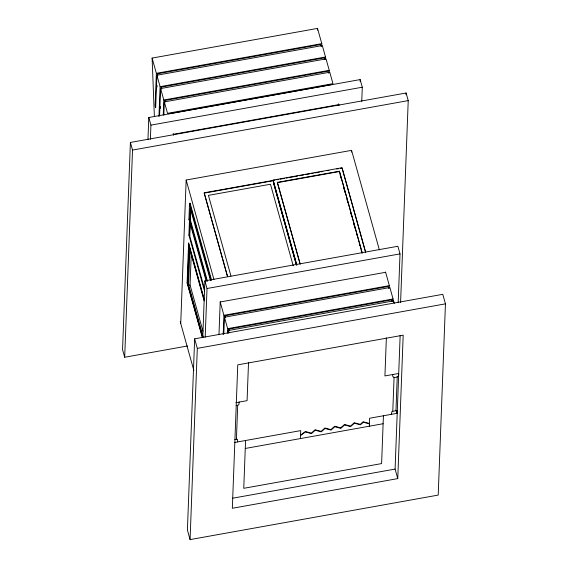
<?xml version="1.0" encoding="UTF-8"?>
<svg xmlns="http://www.w3.org/2000/svg" width="568" height="568" viewBox="0 0 568 568"><rect width="100%" height="100%" fill="white"/><g stroke="black" fill="none" stroke-linecap="round" stroke-linejoin="round"><path stroke-width="0.85" d="M400.589 302.474L408.229 100.614L406.099 92.996L130.399 142.454L122.553 349.625L124.683 357.244L187.504 345.976M124.683 357.244L132.529 150.073L130.399 142.454M147.95 139.643L148.788 117.512L360.162 79.591L362.292 87.216L361.752 101.381M150.378 139.302L150.918 125.13L148.788 117.512M321.687 46.285L321.786 43.644L317.533 28.4L152.11 58.078L156.363 73.322L155.135 105.854L155.667 107.764L156.896 75.224L322.319 45.547L325.514 56.985L325.414 59.619M156.988 87.06L157.052 85.285M157.421 75.544L157.492 73.776L320.615 44.517L321.147 46.42M158.955 116.554L160.091 86.655L156.896 75.224M159.587 115.822L160.623 88.558L326.046 58.887L329.234 70.318L329.135 72.96M160.41 108.36L160.474 106.592M161.149 88.885L161.213 87.117L324.335 57.851L324.69 59.122M163.25 114.942L163.811 99.996L160.623 88.558M163.847 115.091L164.344 101.899L329.767 72.228L332.962 83.659L167.539 113.33L164.344 101.899M164.869 102.226L164.94 100.451L328.063 71.192L328.595 73.094M180.731 323.448L186.155 180.02L351.578 150.35L351.514 152.117M206.113 280.897L188.938 219.276L189.534 203.337L190.11 203.237L211.594 280.166M202.307 337.406L187.099 282.914L188.604 243.076L204.203 299.315M204.657 291.519L188.903 235.109L189.442 220.938M189.982 206.773L190.11 203.237M206.873 281.266L189.811 220.143L190.259 208.186L210.409 280.351M204.757 289.708L189.478 235.003L189.982 221.726M189.194 246.562L187.788 283.652L202.762 337.286M189.776 235.976L190.23 224.019L190.805 223.92M207.448 281.16L190.379 220.036L190.805 208.939M202.961 331.258L190.074 285.122L191.26 253.818M194.654 338.833L187.412 530.072L190.074 539.6L438.205 495.09L445.447 303.852L442.784 294.323L194.654 338.833L197.309 348.361L190.074 539.6M202.755 337.548L204.899 280.883L397.891 246.263L400.014 253.889L398.175 302.581M205.183 337.2L207.022 288.509L204.899 280.883M218.964 334.729L220.206 301.97L385.629 272.292M223.196 334.651L223.927 315.311L220.128 301.7M223.827 333.92L224.459 317.214L389.882 287.536L393.077 298.974L392.978 301.608M224.985 317.533L225.056 315.765L388.178 286.506L388.711 288.409M227.491 333.04L227.654 328.645L224.459 317.214M228.087 333.189L228.187 330.548L393.61 300.877L394.291 303.326M228.712 330.874L228.776 329.106L391.906 299.84L392.261 301.111M234.84 439.476L236.423 439.192L237.701 405.289L238.851 404.672L239.171 402.073M237.665 441.918L237.538 439.398L236.423 439.192M245.568 440.498L243.757 488.31L381.611 463.58L383.421 415.769M248.521 362.59L247.08 400.66L235.812 402.676M365.693 252.355L342.064 167.73L273.137 180.099L275.004 188.015M277.34 183.414L277.383 182.335L339.416 171.209L362.171 252.71M300.408 438.574L300.713 430.608L234.307 442.522M324.271 59.619L324.335 57.851M362.157 253.037L339.416 171.209M360.098 81.366L360.162 79.591M369.335 426.213L369.633 418.24L397.209 413.298L396.734 411.594M386.368 337.861L384.926 375.931L398.715 373.453M389.25 288.274L389.35 285.633L385.551 272.022M391.835 301.608L391.906 299.84M393.539 302.637L393.61 300.877M391.324 414.349L391.955 411.452L396.791 410.586L397.238 412.489L396.762 410.785M392.836 374.511C390.919 379.026 399.51 377.834 398.686 374.262M392.793 411.14L394.078 377.237M406.035 94.764L406.099 92.996M395.96 410.572L397.245 376.669M397.756 478.604L403.188 335.177L237.765 364.848L232.333 508.275L397.756 478.604L395.094 469.076L400.156 335.383M300.543 435.081L305.399 431.517L311.378 433.135L315.119 429.749L321.161 431.382L324.903 427.995L330.945 429.621L334.687 426.241L340.729 427.867L344.471 424.481L350.513 426.114L354.247 422.727L360.297 424.36L363.172 421.754L369.441 423.444M300.522 435.571L305.428 431.978L311.47 433.611L315.212 430.225L321.254 431.857L324.995 428.471L331.037 430.097L334.779 426.717L340.821 428.343L344.563 424.956L350.605 426.589L354.347 423.203L360.389 424.836L363.264 422.23L369.42 423.884M156.363 73.322L321.786 43.644M160.091 86.655L325.514 56.985M163.811 99.996L329.234 70.318M168.661 113.792L331.783 84.525M150.918 125.13L362.292 87.216M173.389 134.289L338.812 104.618M132.529 150.073L408.229 100.614M274.869 180.113L204.196 192.793L227.59 276.559M276.616 179.8L278.363 179.488M280.102 179.176L284.469 178.395M286.215 178.082L287.955 177.77M289.701 177.457L297.554 176.044M299.3 175.732L303.66 174.951M305.406 174.639L309.766 173.858M311.512 173.538L313.259 173.226M315.006 172.913L319.365 172.132M321.112 171.82L322.858 171.508M327.218 170.727L328.964 170.414M336.817 169.001L338.563 168.689M340.303 168.376L342.05 168.064M339.401 171.543L277.369 182.669L300.124 264.17M188.938 219.276L189.506 219.17M189.811 220.143L190.379 220.036M188.903 235.109L189.478 235.003M207.022 288.509L400.014 253.889M223.927 315.311L389.35 285.633M227.654 328.645L393.077 298.974M197.309 348.361L445.447 303.852M236.118 405.573L237.701 405.289M245.269 448.464L383.123 423.735M232.284 498.278L395.094 469.076M190.074 285.122L188.718 284.987L187.099 282.914M190.45 250.907L188.604 243.076M338.592 103.823L339.06 105.513M351.592 150.378L379.374 249.906M342.291 168.916L365.678 252.689M340.083 174.83L341.034 178.231M343.64 187.568L345.06 192.659M346.963 199.453L347.907 202.847M350.754 213.035L351.699 216.429M353.594 223.224L355.021 228.315M356.441 233.412L356.917 235.109M359.288 243.601L359.757 245.298M361.184 250.389L361.894 252.938M277.383 182.335L300.138 263.836M273.137 180.099L296.766 264.716M296.737 265.384L273.116 180.759L204.189 193.127L227.335 276.041M275.48 189.726L277.873 198.267M278.348 199.979L288.608 236.735M289.084 238.446L296.248 264.092M273.563 183.215L284.54 222.535M285.015 224.246L295.992 263.566M293.216 265.739L270.467 184.238L208.428 195.364L230.949 276.012M157.492 73.776L157.847 75.047M161.213 87.117L161.745 89.02M164.94 100.451L165.295 101.722M225.056 315.765L225.411 317.036M228.776 329.106L229.309 331.009M173.169 133.494L173.638 135.184M186.169 180.056L213.959 279.584M228.187 330.548L228.869 333.004M189.534 203.337L211.019 280.265M204.217 299.918L188.981 245.348L187.539 283.581L202.535 337.293M204.175 300.898L189.925 249.863L188.597 284.873L203.088 336.76M180.255 321.758L193.873 370.535M317.533 28.4L317.597 30.168M152.11 58.078L154.375 116.412"/></g></svg>
